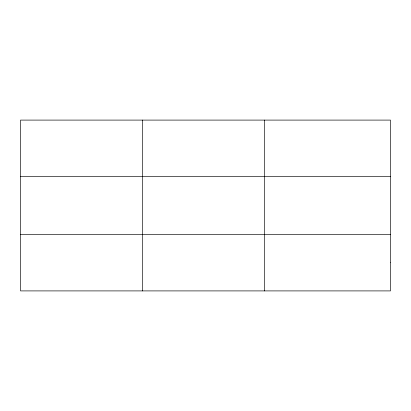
<?xml version="1.0" encoding="UTF-8"?>
<svg xmlns="http://www.w3.org/2000/svg" width="411" height="411" viewBox="0 0 411 411"><rect width="100%" height="100%" fill="white"/><g stroke="black" fill="none" stroke-linecap="round" stroke-linejoin="round"><path stroke-width="0.62" d="M142.617 120.094L142.617 290.906M264.684 120.094L264.684 290.906M20.55 176.463L390.45 176.463M20.55 234.537L390.45 234.537M390.45 262.721L390.45 290.906L20.55 290.906L20.55 120.094L390.45 120.094L390.45 262.721"/></g></svg>
